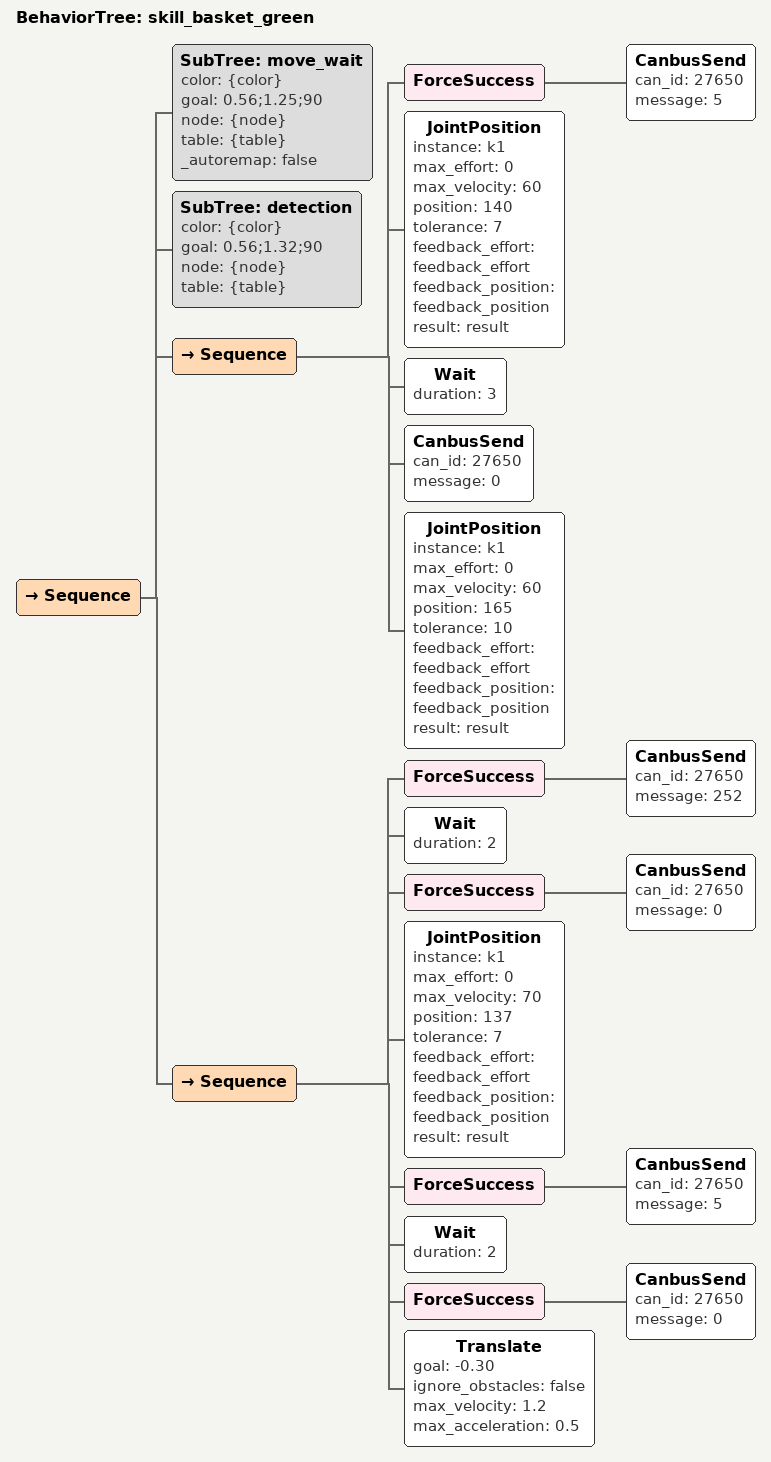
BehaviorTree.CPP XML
<?xml version="1.0" encoding="UTF-8"?>
<root BTCPP_format="4">
  <BehaviorTree ID="skill_basket_green">
    <Sequence>
      <SubTree ID="move_wait"
               color="{color}"
               goal="0.56;1.25;90"
               node="{node}"
               table="{table}"
               _autoremap="false"/>
      <SubTree ID="detection"
               color="{color}"
               goal="0.56;1.32;90"
               node="{node}"
               table="{table}"/>
      <Sequence>
        <ForceSuccess>
          <CanbusSend can_id="27650"
                      message="5"/>
        </ForceSuccess>
        <JointPosition instance="k1"
                       max_effort="0"
                       max_velocity="60"
                       position="140"
                       tolerance="7"
                       feedback_effort="feedback_effort"
                       feedback_position="feedback_position"
                       result="result"/>
        <Wait duration="3"/>
        <CanbusSend can_id="27650"
                    message="0"/>
        <JointPosition instance="k1"
                       max_effort="0"
                       max_velocity="60"
                       position="165"
                       tolerance="10"
                       feedback_effort="feedback_effort"
                       feedback_position="feedback_position"
                       result="result"/>
      </Sequence>
      <Sequence>
        <ForceSuccess>
          <CanbusSend can_id="27650"
                      message="252"/>
        </ForceSuccess>
        <Wait duration="2"/>
        <ForceSuccess>
          <CanbusSend can_id="27650"
                      message="0"/>
        </ForceSuccess>
        <JointPosition instance="k1"
                       max_effort="0"
                       max_velocity="70"
                       position="137"
                       tolerance="7"
                       feedback_effort="feedback_effort"
                       feedback_position="feedback_position"
                       result="result"/>
        <ForceSuccess>
          <CanbusSend can_id="27650"
                      message="5"/>
        </ForceSuccess>
        <Wait duration="2"/>
        <ForceSuccess>
          <CanbusSend can_id="27650"
                      message="0"/>
        </ForceSuccess>
        <Translate goal="-0.30"
                   ignore_obstacles="false"
                   max_velocity="1.2"
                   max_acceleration="0.5"/>
      </Sequence>
    </Sequence>
  </BehaviorTree>

</root>
